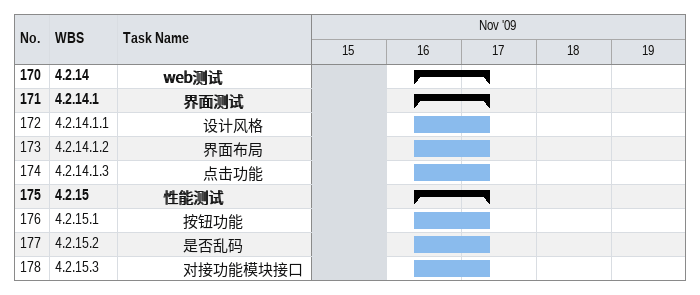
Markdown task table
| ID | WBS | Task | Start | Finish |
|---|---|---|---|---|
| 170 | 4.2.14 | **web测试** | 2009-11-16 | 2009-11-17 |
| 171 | 4.2.14.1 | **界面测试** | 2009-11-16 | 2009-11-17 |
| 172 | 4.2.14.1.1 | 设计风格 | 2009-11-16 | 2009-11-17 |
| 173 | 4.2.14.1.2 | 界面布局 | 2009-11-16 | 2009-11-17 |
| 174 | 4.2.14.1.3 | 点击功能 | 2009-11-16 | 2009-11-17 |
| 175 | 4.2.15 | **性能测试** | 2009-11-16 | 2009-11-17 |
| 176 | 4.2.15.1 | 按钮功能 | 2009-11-16 | 2009-11-17 |
| 177 | 4.2.15.2 | 是否乱码 | 2009-11-16 | 2009-11-17 |
| 178 | 4.2.15.3 | 对接功能模块接口 | 2009-11-16 | 2009-11-17 |
